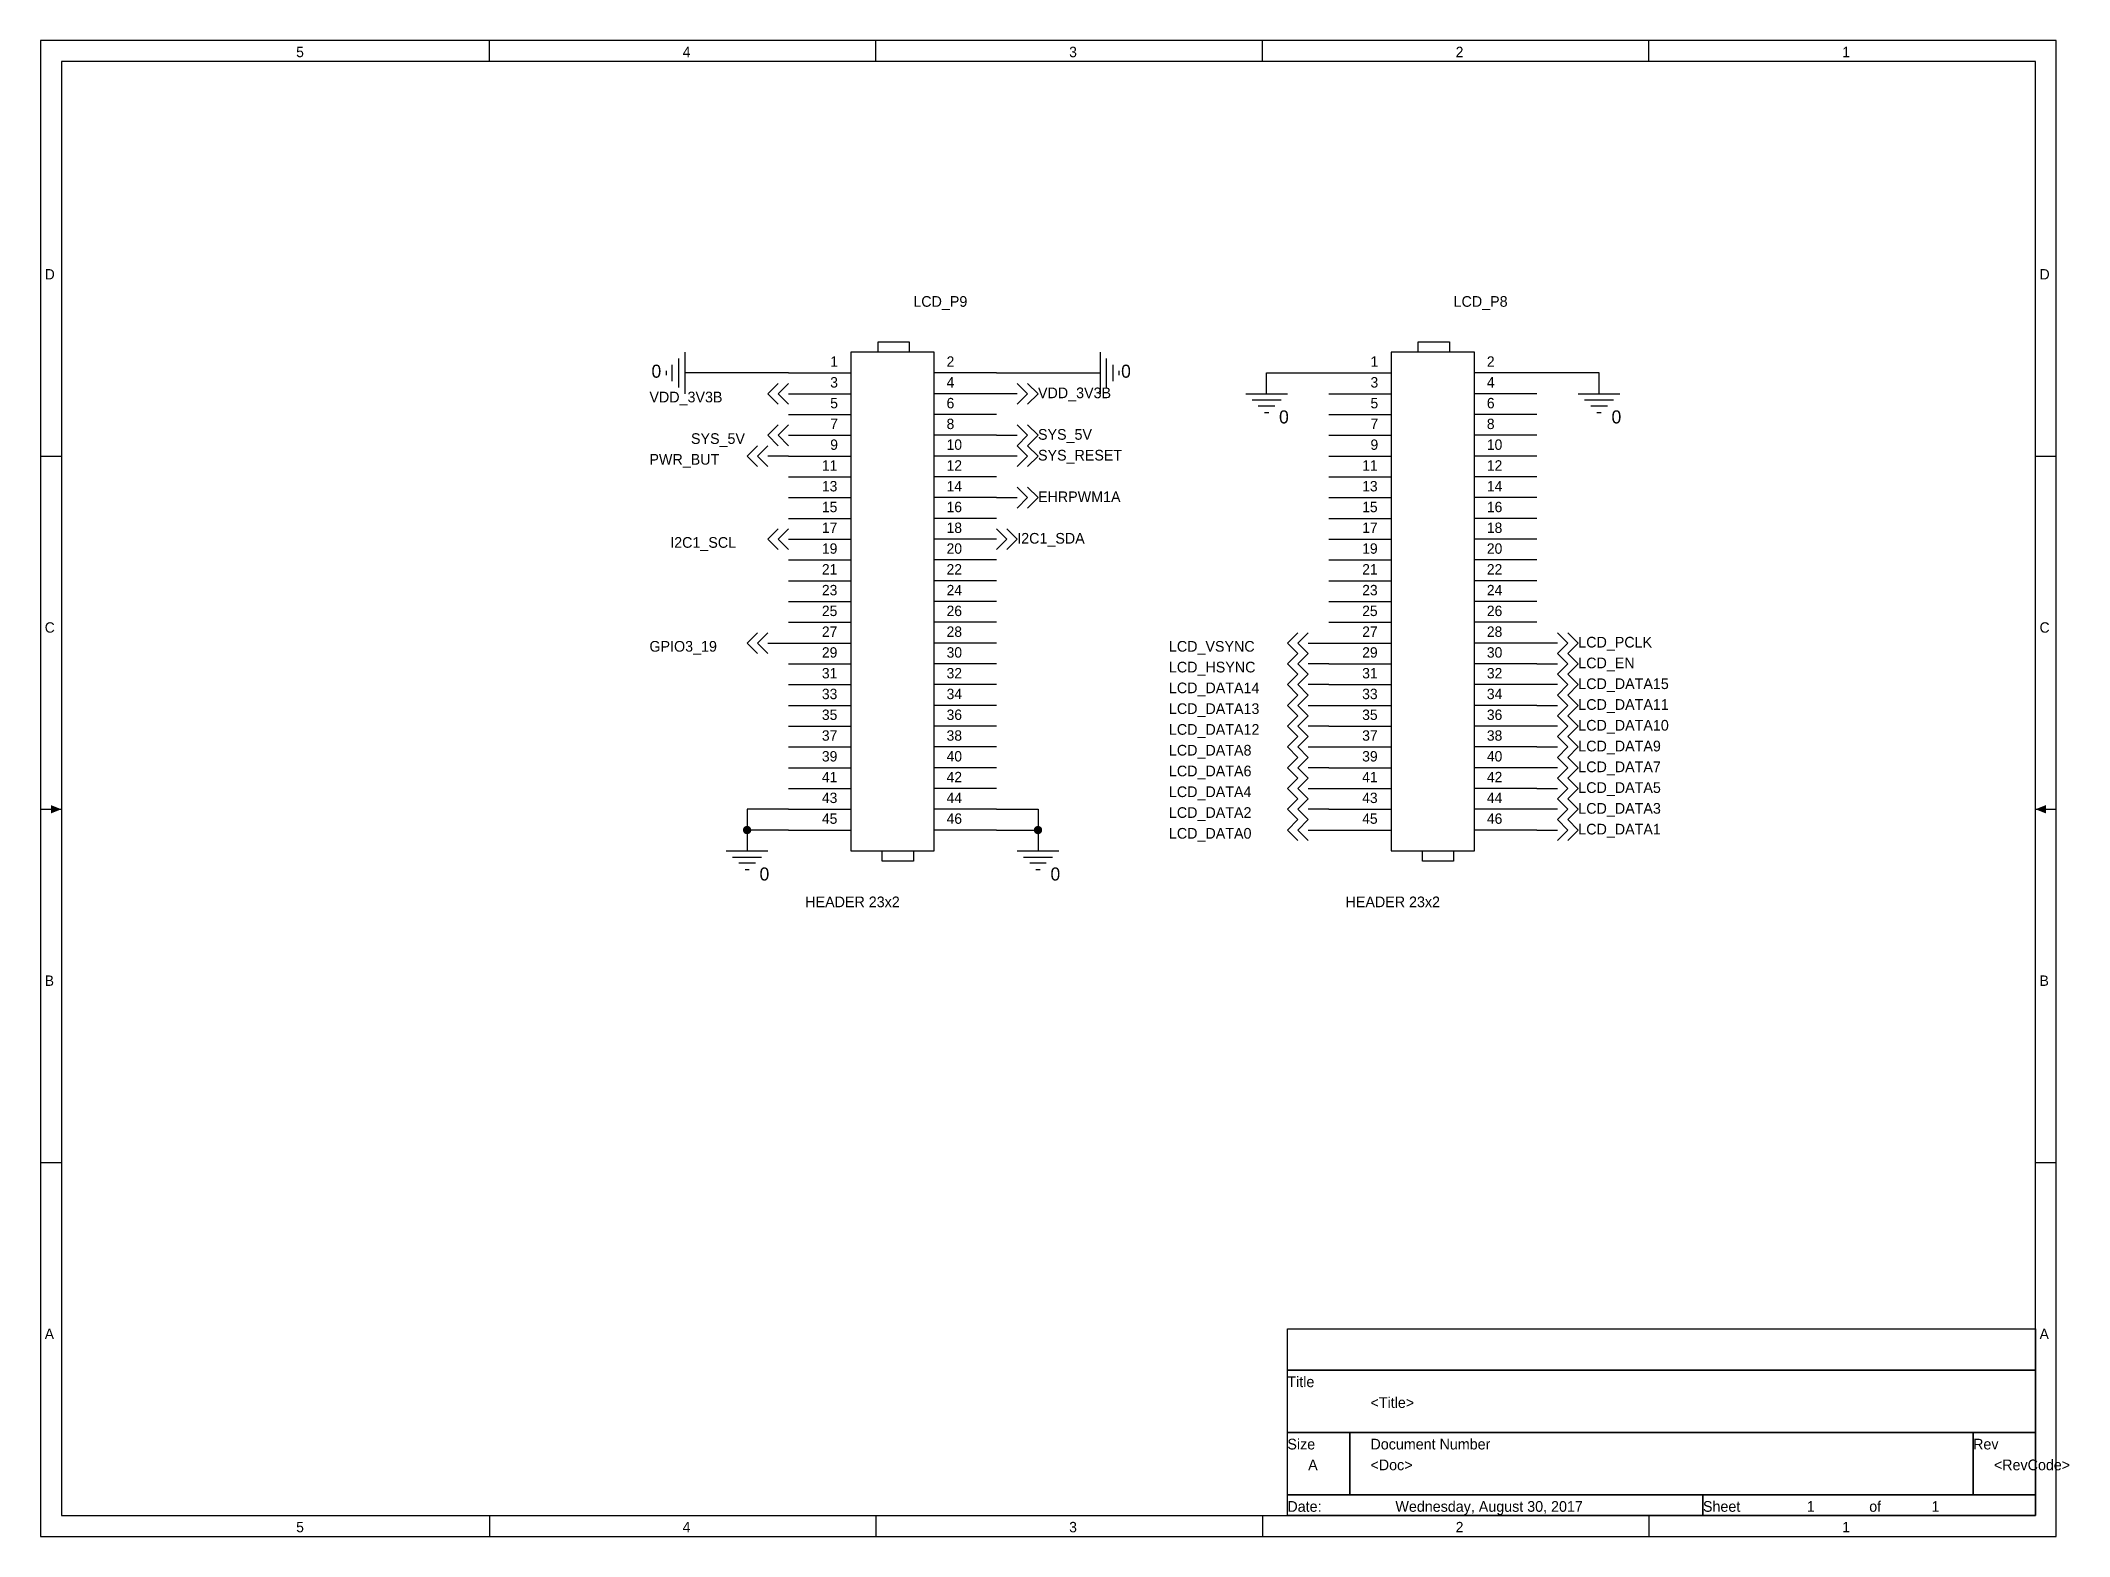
# Model space of a CAD drawing. Extents: x -0.1 to 9.66, y 0.1 to 7.3.
import ezdxf

# ---------------------------------------------------------------- set-up
doc = ezdxf.new("R2010")
doc.units = 0

msp = doc.modelspace()

# ---------------------------------------------------------------- linework, layer by layer
at = {"layer": 'PARTS'}
for p, q in [((3.5, 5.7), (3.8, 5.7)), ((4.5, 5.7), (4.2, 5.7)), ((6.1, 5.7), (6.4, 5.7)), ((7.1, 5.7), (6.8, 5.7)), ((3.5, 5.6), (3.8, 5.6)), ((4.5, 5.6), (4.2, 5.6)), ((6.1, 5.6), (6.4, 5.6)), ((7.1, 5.6), (6.8, 5.6)), ((3.5, 5.5), (3.8, 5.5)), ((4.5, 5.5), (4.2, 5.5)), ((6.1, 5.5), (6.4, 5.5)), ((7.1, 5.5), (6.8, 5.5)), ((3.5, 5.4), (3.8, 5.4)), ((4.5, 5.4), (4.2, 5.4)), ((6.1, 5.4), (6.4, 5.4)), ((7.1, 5.4), (6.8, 5.4)), ((3.5, 5.3), (3.8, 5.3)), ((4.5, 5.3), (4.2, 5.3)), ((6.1, 5.3), (6.4, 5.3)), ((7.1, 5.3), (6.8, 5.3)), ((3.5, 5.2), (3.8, 5.2)), ((4.5, 5.2), (4.2, 5.2)), ((6.1, 5.2), (6.4, 5.2)), ((7.1, 5.2), (6.8, 5.2)), ((3.5, 5.1), (3.8, 5.1)), ((4.5, 5.1), (4.2, 5.1)), ((6.1, 5.1), (6.4, 5.1)), ((7.1, 5.1), (6.8, 5.1)), ((3.5, 5), (3.8, 5)), ((4.5, 5), (4.2, 5)), ((6.1, 5), (6.4, 5)), ((7.1, 5), (6.8, 5)), ((3.5, 4.9), (3.8, 4.9)), ((4.5, 4.9), (4.2, 4.9)), ((6.1, 4.9), (6.4, 4.9)), ((7.1, 4.9), (6.8, 4.9)), ((3.5, 4.8), (3.8, 4.8)), ((4.5, 4.8), (4.2, 4.8)), ((6.1, 4.8), (6.4, 4.8)), ((7.1, 4.8), (6.8, 4.8)), ((3.5, 4.7), (3.8, 4.7)), ((4.5, 4.7), (4.2, 4.7)), ((6.1, 4.7), (6.4, 4.7)), ((7.1, 4.7), (6.8, 4.7)), ((3.5, 4.6), (3.8, 4.6)), ((4.5, 4.6), (4.2, 4.6)), ((6.1, 4.6), (6.4, 4.6)), ((7.1, 4.6), (6.8, 4.6)), ((3.5, 4.5), (3.8, 4.5)), ((4.5, 4.5), (4.2, 4.5)), ((6.1, 4.5), (6.4, 4.5)), ((7.1, 4.5), (6.8, 4.5)), ((3.5, 4.4), (3.8, 4.4)), ((4.5, 4.4), (4.2, 4.4)), ((6.1, 4.4), (6.4, 4.4)), ((7.1, 4.4), (6.8, 4.4)), ((3.5, 4.3), (3.8, 4.3)), ((4.5, 4.3), (4.2, 4.3)), ((6.1, 4.3), (6.4, 4.3)), ((7.1, 4.3), (6.8, 4.3)), ((3.5, 4.2), (3.8, 4.2)), ((4.5, 4.2), (4.2, 4.2)), ((6.1, 4.2), (6.4, 4.2)), ((7.1, 4.2), (6.8, 4.2)), ((3.5, 4.1), (3.8, 4.1)), ((4.5, 4.1), (4.2, 4.1)), ((6.1, 4.1), (6.4, 4.1)), ((7.1, 4.1), (6.8, 4.1)), ((3.5, 4), (3.8, 4)), ((4.5, 4), (4.2, 4)), ((6.1, 4), (6.4, 4)), ((7.1, 4), (6.8, 4)), ((3.5, 3.9), (3.8, 3.9)), ((4.5, 3.9), (4.2, 3.9)), ((6.1, 3.9), (6.4, 3.9)), ((7.1, 3.9), (6.8, 3.9)), ((3.5, 3.8), (3.8, 3.8)), ((4.5, 3.8), (4.2, 3.8)), ((6.1, 3.8), (6.4, 3.8)), ((7.1, 3.8), (6.8, 3.8)), ((3.5, 3.7), (3.8, 3.7)), ((4.5, 3.7), (4.2, 3.7)), ((6.1, 3.7), (6.4, 3.7)), ((7.1, 3.7), (6.8, 3.7)), ((3.5, 3.6), (3.8, 3.6)), ((4.5, 3.6), (4.2, 3.6)), ((6.1, 3.6), (6.4, 3.6)), ((7.1, 3.6), (6.8, 3.6)), ((3.5, 3.5), (3.8, 3.5)), ((4.5, 3.5), (4.2, 3.5)), ((6.1, 3.5), (6.4, 3.5)), ((7.1, 3.5), (6.8, 3.5))]:
    msp.add_line(p, q, dxfattribs=at)
for points in [[(2.97, 5.77), (2.97, 5.63)], [(3, 5.8), (3, 5.6)], [(3.94, 5.8), (3.93, 5.8), (3.93, 5.85), (4.08, 5.85), (4.08, 5.8)], [(5, 5.6), (5, 5.8)], [(5.03, 5.63), (5.03, 5.77)], [(6.54, 5.8), (6.53, 5.8), (6.53, 5.85), (6.68, 5.85), (6.68, 5.8)], [(2.91, 5.71), (2.91, 5.69)], [(2.94, 5.66), (2.94, 5.74)], [(5.06, 5.74), (5.06, 5.66)], [(5.09, 5.69), (5.09, 5.71)], [(3.4, 5.6), (3.45, 5.65)], [(3.4, 5.6), (3.45, 5.55)], [(3.45, 5.6), (3.5, 5.65)], [(3.45, 5.6), (3.5, 5.55)], [(4.65, 5.6), (4.6, 5.65)], [(4.65, 5.6), (4.6, 5.55)], [(4.7, 5.6), (4.65, 5.65)], [(4.7, 5.6), (4.65, 5.55)], [(5.7, 5.6), (5.9, 5.6)], [(5.73, 5.57), (5.87, 5.57)], [(7.3, 5.6), (7.5, 5.6)], [(7.33, 5.57), (7.47, 5.57)], [(5.84, 5.54), (5.76, 5.54)], [(5.79, 5.51), (5.81, 5.51)], [(7.44, 5.54), (7.36, 5.54)], [(7.39, 5.51), (7.41, 5.51)], [(3.4, 5.4), (3.45, 5.45)], [(3.4, 5.4), (3.45, 5.35)], [(3.45, 5.4), (3.5, 5.45)], [(3.45, 5.4), (3.5, 5.35)], [(4.65, 5.4), (4.6, 5.45)], [(4.65, 5.4), (4.6, 5.35)], [(4.7, 5.4), (4.65, 5.45)], [(4.7, 5.4), (4.65, 5.35)], [(3.3, 5.3), (3.35, 5.35)], [(3.3, 5.3), (3.35, 5.25)], [(3.35, 5.3), (3.4, 5.35)], [(3.35, 5.3), (3.4, 5.25)], [(4.65, 5.3), (4.6, 5.35)], [(4.65, 5.3), (4.6, 5.25)], [(4.7, 5.3), (4.65, 5.35)], [(4.7, 5.3), (4.65, 5.25)], [(4.65, 5.1), (4.6, 5.15)], [(4.65, 5.1), (4.6, 5.05)], [(4.7, 5.1), (4.65, 5.15)], [(4.7, 5.1), (4.65, 5.05)], [(3.4, 4.9), (3.45, 4.95)], [(3.4, 4.9), (3.45, 4.85)], [(3.45, 4.9), (3.5, 4.95)], [(3.45, 4.9), (3.5, 4.85)], [(4.55, 4.9), (4.5, 4.95)], [(4.55, 4.9), (4.5, 4.85)], [(4.6, 4.9), (4.55, 4.95)], [(4.6, 4.9), (4.55, 4.85)], [(3.3, 4.4), (3.35, 4.45)], [(3.3, 4.4), (3.35, 4.35)], [(3.35, 4.4), (3.4, 4.45)], [(3.35, 4.4), (3.4, 4.35)], [(5.9, 4.4), (5.95, 4.45)], [(5.9, 4.4), (5.95, 4.35)], [(5.95, 4.4), (6, 4.45)], [(5.95, 4.4), (6, 4.35)], [(7.25, 4.4), (7.2, 4.45)], [(7.25, 4.4), (7.2, 4.35)], [(7.3, 4.4), (7.25, 4.45)], [(7.3, 4.4), (7.25, 4.35)], [(5.9, 4.3), (5.95, 4.35)], [(5.9, 4.3), (5.95, 4.25)], [(5.95, 4.3), (6, 4.35)], [(5.95, 4.3), (6, 4.25)], [(7.25, 4.3), (7.2, 4.35)], [(7.25, 4.3), (7.2, 4.25)], [(7.3, 4.3), (7.25, 4.35)], [(7.3, 4.3), (7.25, 4.25)], [(5.9, 4.2), (5.95, 4.25)], [(5.9, 4.2), (5.95, 4.15)], [(5.95, 4.2), (6, 4.25)], [(5.95, 4.2), (6, 4.15)], [(7.25, 4.2), (7.2, 4.25)], [(7.25, 4.2), (7.2, 4.15)], [(7.3, 4.2), (7.25, 4.25)], [(7.3, 4.2), (7.25, 4.15)], [(5.9, 4.1), (5.95, 4.15)], [(5.95, 4.1), (6, 4.15)], [(7.25, 4.1), (7.2, 4.15)], [(7.3, 4.1), (7.25, 4.15)], [(5.9, 4.1), (5.95, 4.05)], [(5.9, 4), (5.95, 4.05)], [(5.95, 4.1), (6, 4.05)], [(5.95, 4), (6, 4.05)], [(7.25, 4.1), (7.2, 4.05)], [(7.25, 4), (7.2, 4.05)], [(7.3, 4.1), (7.25, 4.05)], [(7.3, 4), (7.25, 4.05)], [(5.9, 4), (5.95, 3.95)], [(5.9, 3.9), (5.95, 3.95)], [(5.95, 4), (6, 3.95)], [(5.95, 3.9), (6, 3.95)], [(7.25, 4), (7.2, 3.95)], [(7.25, 3.9), (7.2, 3.95)], [(7.3, 4), (7.25, 3.95)], [(7.3, 3.9), (7.25, 3.95)], [(5.9, 3.9), (5.95, 3.85)], [(5.9, 3.8), (5.95, 3.85)], [(5.95, 3.9), (6, 3.85)], [(5.95, 3.8), (6, 3.85)], [(7.25, 3.9), (7.2, 3.85)], [(7.25, 3.8), (7.2, 3.85)], [(7.3, 3.9), (7.25, 3.85)], [(7.3, 3.8), (7.25, 3.85)], [(5.9, 3.8), (5.95, 3.75)], [(5.9, 3.7), (5.95, 3.75)], [(5.95, 3.8), (6, 3.75)], [(5.95, 3.7), (6, 3.75)], [(7.25, 3.8), (7.2, 3.75)], [(7.25, 3.7), (7.2, 3.75)], [(7.3, 3.8), (7.25, 3.75)], [(7.3, 3.7), (7.25, 3.75)], [(5.9, 3.7), (5.95, 3.65)], [(5.9, 3.6), (5.95, 3.65)], [(5.95, 3.7), (6, 3.65)], [(5.95, 3.6), (6, 3.65)], [(7.25, 3.7), (7.2, 3.65)], [(7.25, 3.6), (7.2, 3.65)], [(7.3, 3.7), (7.25, 3.65)], [(7.3, 3.6), (7.25, 3.65)], [(5.9, 3.6), (5.95, 3.55)], [(5.9, 3.5), (5.95, 3.55)], [(5.95, 3.6), (6, 3.55)], [(5.95, 3.5), (6, 3.55)], [(7.25, 3.6), (7.2, 3.55)], [(7.25, 3.5), (7.2, 3.55)], [(7.3, 3.6), (7.25, 3.55)], [(7.3, 3.5), (7.25, 3.55)], [(5.9, 3.5), (5.95, 3.45)], [(5.95, 3.5), (6, 3.45)], [(7.25, 3.5), (7.2, 3.45)], [(7.3, 3.5), (7.25, 3.45)], [(3.2, 3.4), (3.4, 3.4)], [(3.23, 3.37), (3.37, 3.37)], [(3.34, 3.34), (3.26, 3.34)], [(4.1, 3.4), (4.1, 3.4), (4.1, 3.35), (3.95, 3.35), (3.95, 3.4)], [(4.6, 3.4), (4.8, 3.4)], [(4.63, 3.37), (4.77, 3.37)], [(4.74, 3.34), (4.66, 3.34)], [(6.7, 3.4), (6.7, 3.4), (6.7, 3.35), (6.55, 3.35), (6.55, 3.4)], [(3.29, 3.31), (3.31, 3.31)], [(4.69, 3.31), (4.71, 3.31)]]:
    msp.add_lwpolyline(points, dxfattribs=at)
for points in [[(4.2, 5.8), (3.8, 5.8), (3.8, 3.4), (4.2, 3.4)], [(6.8, 5.8), (6.4, 5.8), (6.4, 3.4), (6.8, 3.4)]]:
    msp.add_lwpolyline(points, close=True, dxfattribs=at)
at = {"layer": 'TITLE'}
for points in [[(-0.1, 0.1), (9.6, 0.1), (9.6, 7.3), (-0.1, 7.3)], [(0, 0.2), (9.5, 0.2), (9.5, 7.2), (0, 7.2)], [(5.9, 1.1), (9.5, 1.1), (9.5, 0.9), (5.9, 0.9)], [(5.9, 0.9), (9.5, 0.9), (9.5, 0.6), (5.9, 0.6)], [(5.9, 0.6), (6.2, 0.6), (6.2, 0.3), (5.9, 0.3)], [(6.2, 0.6), (9.2, 0.6), (9.2, 0.3), (6.2, 0.3)], [(9.2, 0.6), (9.5, 0.6), (9.5, 0.3), (9.2, 0.3)], [(5.9, 0.3), (7.9, 0.3), (7.9, 0.2), (5.9, 0.2)], [(7.9, 0.3), (9.5, 0.3), (9.5, 0.2), (7.9, 0.2)]]:
    msp.add_lwpolyline(points, close=True, dxfattribs=at)
for points in [[(2.06, 7.2), (2.06, 7.3)], [(3.92, 7.2), (3.92, 7.3)], [(5.78, 7.2), (5.78, 7.3)], [(7.64, 7.2), (7.64, 7.3)], [(-0.1, 5.3), (0, 5.3)], [(9.5, 5.3), (9.6, 5.3)], [(-0.1, 3.6), (0, 3.6)], [(9.5, 3.6), (9.6, 3.6)], [(-0.1, 1.9), (0, 1.9)], [(9.5, 1.9), (9.6, 1.9)], [(2.06, 0.2), (2.06, 0.1)], [(3.92, 0.2), (3.92, 0.1)], [(5.78, 0.2), (5.78, 0.1)], [(7.64, 0.2), (7.64, 0.1)]]:
    msp.add_lwpolyline(points, dxfattribs=at)
for points in [[(0, 3.6), (-0.05, 3.62), (-0.05, 3.58), (-0.05, 3.6)], [(0, 3.6), (-0.05, 3.62), (-0.05, 3.58), (-0.05, 3.6)], [(0, 3.6), (-0.05, 3.62), (-0.05, 3.58), (-0.05, 3.6)], [(9.5, 3.6), (9.55, 3.62), (9.55, 3.58), (9.55, 3.6)], [(9.5, 3.6), (9.55, 3.62), (9.55, 3.58), (9.55, 3.6)], [(9.5, 3.6), (9.55, 3.62), (9.55, 3.58), (9.55, 3.6)]]:
    msp.add_solid(points, dxfattribs=at)
at = {"layer": 'WIRE'}
for points in [[(3.5, 5.7), (3, 5.7)], [(4.5, 5.7), (5, 5.7)], [(5.8, 5.6), (5.8, 5.7)], [(5.8, 5.7), (6.1, 5.7)], [(7.4, 5.7), (7.1, 5.7)], [(7.4, 5.6), (7.4, 5.7)], [(4.6, 5.6), (4.5, 5.6)], [(4.5, 5.4), (4.6, 5.4)], [(3.5, 5.3), (3.4, 5.3)], [(4.6, 5.3), (4.5, 5.3)], [(4.5, 5.1), (4.6, 5.1)], [(3.4, 4.4), (3.5, 4.4)], [(6, 4.4), (6.1, 4.4)], [(7.2, 4.4), (7.1, 4.4)], [(6.1, 4.3), (6, 4.3)], [(7.1, 4.3), (7.2, 4.3)], [(6.1, 4.2), (6, 4.2)], [(7.2, 4.2), (7.1, 4.2)], [(6, 4.1), (6.1, 4.1)], [(7.1, 4.1), (7.2, 4.1)], [(6.1, 4), (6, 4)], [(7.2, 4), (7.1, 4)], [(6, 3.9), (6.1, 3.9)], [(7.1, 3.9), (7.2, 3.9)], [(6.1, 3.8), (6, 3.8)], [(7.2, 3.8), (7.1, 3.8)], [(6, 3.7), (6.1, 3.7)], [(7.1, 3.7), (7.2, 3.7)], [(3.5, 3.6), (3.3, 3.6)], [(3.3, 3.6), (3.3, 3.5)], [(4.5, 3.6), (4.7, 3.6)], [(4.7, 3.6), (4.7, 3.5)], [(6.1, 3.6), (6, 3.6)], [(7.2, 3.6), (7.1, 3.6)], [(3.5, 3.5), (3.3, 3.5)], [(3.3, 3.5), (3.3, 3.4)], [(4.5, 3.5), (4.7, 3.5)], [(4.7, 3.5), (4.7, 3.4)], [(6, 3.5), (6.1, 3.5)], [(7.1, 3.5), (7.2, 3.5)]]:
    msp.add_lwpolyline(points, dxfattribs=at)
at = {"layer": 'WIRE', "const_width": 0.02}
for points in [[(3.29, 3.5, 1), (3.31, 3.5, 1)], [(4.69, 3.5, 1), (4.71, 3.5, 1)]]:
    msp.add_lwpolyline(points, format="xyb", close=True, dxfattribs=at)

# ---------------------------------------------------------------- texts
at = {"layer": 'PARTS'}
for s, p in [('1', (3.7, 5.73)), ('2', (4.26, 5.73)), ('1', (6.3, 5.73)), ('2', (6.86, 5.73)), ('3', (3.7, 5.63)), ('4', (4.26, 5.63)), ('3', (6.3, 5.63)), ('4', (6.86, 5.63)), ('5', (3.7, 5.53)), ('6', (4.26, 5.53)), ('5', (6.3, 5.53)), ('6', (6.86, 5.53)), ('7', (3.7, 5.43)), ('8', (4.26, 5.43)), ('7', (6.3, 5.43)), ('8', (6.86, 5.43)), ('9', (3.7, 5.33)), ('10', (4.26, 5.33)), ('9', (6.3, 5.33)), ('10', (6.86, 5.33)), ('11', (3.66, 5.23)), ('12', (4.26, 5.23)), ('11', (6.26, 5.23)), ('12', (6.86, 5.23)), ('13', (3.66, 5.13)), ('14', (4.26, 5.13)), ('13', (6.26, 5.13)), ('14', (6.86, 5.13)), ('15', (3.66, 5.03)), ('16', (4.26, 5.03)), ('15', (6.26, 5.03)), ('16', (6.86, 5.03)), ('17', (3.66, 4.93)), ('18', (4.26, 4.93)), ('17', (6.26, 4.93)), ('18', (6.86, 4.93)), ('19', (3.66, 4.83)), ('20', (4.26, 4.83)), ('19', (6.26, 4.83)), ('20', (6.86, 4.83)), ('21', (3.66, 4.73)), ('22', (4.26, 4.73)), ('21', (6.26, 4.73)), ('22', (6.86, 4.73)), ('23', (3.66, 4.63)), ('24', (4.26, 4.63)), ('23', (6.26, 4.63)), ('24', (6.86, 4.63)), ('25', (3.66, 4.53)), ('26', (4.26, 4.53)), ('25', (6.26, 4.53)), ('26', (6.86, 4.53)), ('27', (3.66, 4.43)), ('28', (4.26, 4.43)), ('27', (6.26, 4.43)), ('28', (6.86, 4.43)), ('29', (3.66, 4.33)), ('30', (4.26, 4.33)), ('29', (6.26, 4.33)), ('30', (6.86, 4.33)), ('31', (3.66, 4.23)), ('32', (4.26, 4.23)), ('31', (6.26, 4.23)), ('32', (6.86, 4.23)), ('33', (3.66, 4.13)), ('34', (4.26, 4.13)), ('33', (6.26, 4.13)), ('34', (6.86, 4.13)), ('35', (3.66, 4.03)), ('36', (4.26, 4.03)), ('35', (6.26, 4.03)), ('36', (6.86, 4.03)), ('37', (3.66, 3.93)), ('38', (4.26, 3.93)), ('37', (6.26, 3.93)), ('38', (6.86, 3.93)), ('39', (3.66, 3.83)), ('40', (4.26, 3.83)), ('39', (6.26, 3.83)), ('40', (6.86, 3.83)), ('41', (3.66, 3.73)), ('42', (4.26, 3.73)), ('41', (6.26, 3.73)), ('42', (6.86, 3.73)), ('43', (3.66, 3.63)), ('44', (4.26, 3.63)), ('43', (6.26, 3.63)), ('44', (6.86, 3.63)), ('45', (3.66, 3.53)), ('46', (4.26, 3.53)), ('45', (6.26, 3.53)), ('46', (6.86, 3.53))]:
    msp.add_text(s, height=0.05, dxfattribs=at).set_placement(p)
at = {"layer": 'PARTTEXT'}
for s, height, p in [('LCD_P9', 0.0514, (4.1, 6.0186)), ('LCD_P8', 0.0514, (6.7, 6.0186)), ('0', 0.0628, (2.84, 5.6772)), ('0', 0.0628, (5.1, 5.6772)), ('VDD_3V3B', 0.0514, (2.83, 5.5586)), ('VDD_3V3B', 0.0514, (4.7, 5.5786)), ('0', 0.0628, (5.86, 5.4572)), ('0', 0.0628, (7.46, 5.4572)), ('SYS_5V', 0.0514, (3.03, 5.3586)), ('SYS_5V', 0.0514, (4.7, 5.3786)), ('PWR_BUT', 0.0514, (2.83, 5.2586)), ('SYS_RESET', 0.0514, (4.7, 5.2786)), ('EHRPWM1A', 0.0514, (4.7, 5.0786)), ('I2C1_SCL', 0.0514, (2.93, 4.8586)), ('I2C1_SDA', 0.0514, (4.6, 4.8786)), ('GPIO3_19', 0.0514, (2.83, 4.3586)), ('LCD_VSYNC', 0.0514, (5.33, 4.3586)), ('LCD_PCLK', 0.0514, (7.3, 4.3786)), ('LCD_HSYNC', 0.0514, (5.33, 4.2586)), ('LCD_EN', 0.0514, (7.3, 4.2786)), ('LCD_DATA14', 0.0514, (5.33, 4.1586)), ('LCD_DATA15', 0.0514, (7.3, 4.1786)), ('LCD_DATA13', 0.0514, (5.33, 4.0586)), ('LCD_DATA11', 0.0514, (7.3, 4.0786)), ('LCD_DATA12', 0.0514, (5.33, 3.9586)), ('LCD_DATA10', 0.0514, (7.3, 3.9786)), ('LCD_DATA8', 0.0514, (5.33, 3.8586)), ('LCD_DATA9', 0.0514, (7.3, 3.8786)), ('LCD_DATA6', 0.0514, (5.33, 3.7586)), ('LCD_DATA7', 0.0514, (7.3, 3.7786)), ('LCD_DATA4', 0.0514, (5.33, 3.6586)), ('LCD_DATA5', 0.0514, (7.3, 3.6786)), ('LCD_DATA3', 0.0514, (7.3, 3.5786)), ('LCD_DATA2', 0.0514, (5.33, 3.5586)), ('LCD_DATA1', 0.0514, (7.3, 3.4786)), ('LCD_DATA0', 0.0514, (5.33, 3.4586)), ('0', 0.0628, (3.36, 3.2572)), ('0', 0.0628, (4.76, 3.2572)), ('HEADER 23x2', 0.0514, (3.58, 3.1286)), ('HEADER 23x2', 0.0514, (6.18, 3.1286)), ('Title', 0.0514, (5.9, 0.8186)), ('Size', 0.0514, (5.9, 0.5186)), ('Document Number', 0.0514, (6.3, 0.5186)), ('Rev', 0.0514, (9.2, 0.5186)), ('Date:', 0.0514, (5.9, 0.2186)), ('Sheet', 0.0514, (7.9, 0.2186)), ('of', 0.0514, (8.7, 0.2186))]:
    msp.add_text(s, height=height, dxfattribs=at).set_placement(p)
at = {"layer": 'TITLE'}
for s, height, p in [('5', 0.05, (1.13, 7.22)), ('4', 0.05, (2.99, 7.22)), ('3', 0.05, (4.85, 7.22)), ('2', 0.05, (6.71, 7.22)), ('1', 0.05, (8.57, 7.22)), ('D', 0.05, (-0.08, 6.15)), ('D', 0.05, (9.52, 6.15)), ('C', 0.05, (-0.08, 4.45)), ('C', 0.05, (9.52, 4.45)), ('B', 0.05, (-0.08, 2.75)), ('B', 0.05, (9.52, 2.75)), ('A', 0.05, (-0.08, 1.05)), ('A', 0.05, (9.52, 1.05)), ('<Title>', 0.0514, (6.3, 0.7186)), ('A', 0.0514, (6, 0.4186)), ('<Doc>', 0.0514, (6.3, 0.4186)), ('<RevCode>', 0.0514, (9.3, 0.4186)), ('Wednesday, August 30, 2017', 0.0514, (6.42, 0.2186)), ('1', 0.0514, (8.4, 0.2186)), ('1', 0.0514, (9, 0.2186)), ('5', 0.05, (1.13, 0.12)), ('4', 0.05, (2.99, 0.12)), ('3', 0.05, (4.85, 0.12)), ('2', 0.05, (6.71, 0.12)), ('1', 0.05, (8.57, 0.12))]:
    msp.add_text(s, height=height, dxfattribs=at).set_placement(p)

doc.saveas('drawing.dxf')
